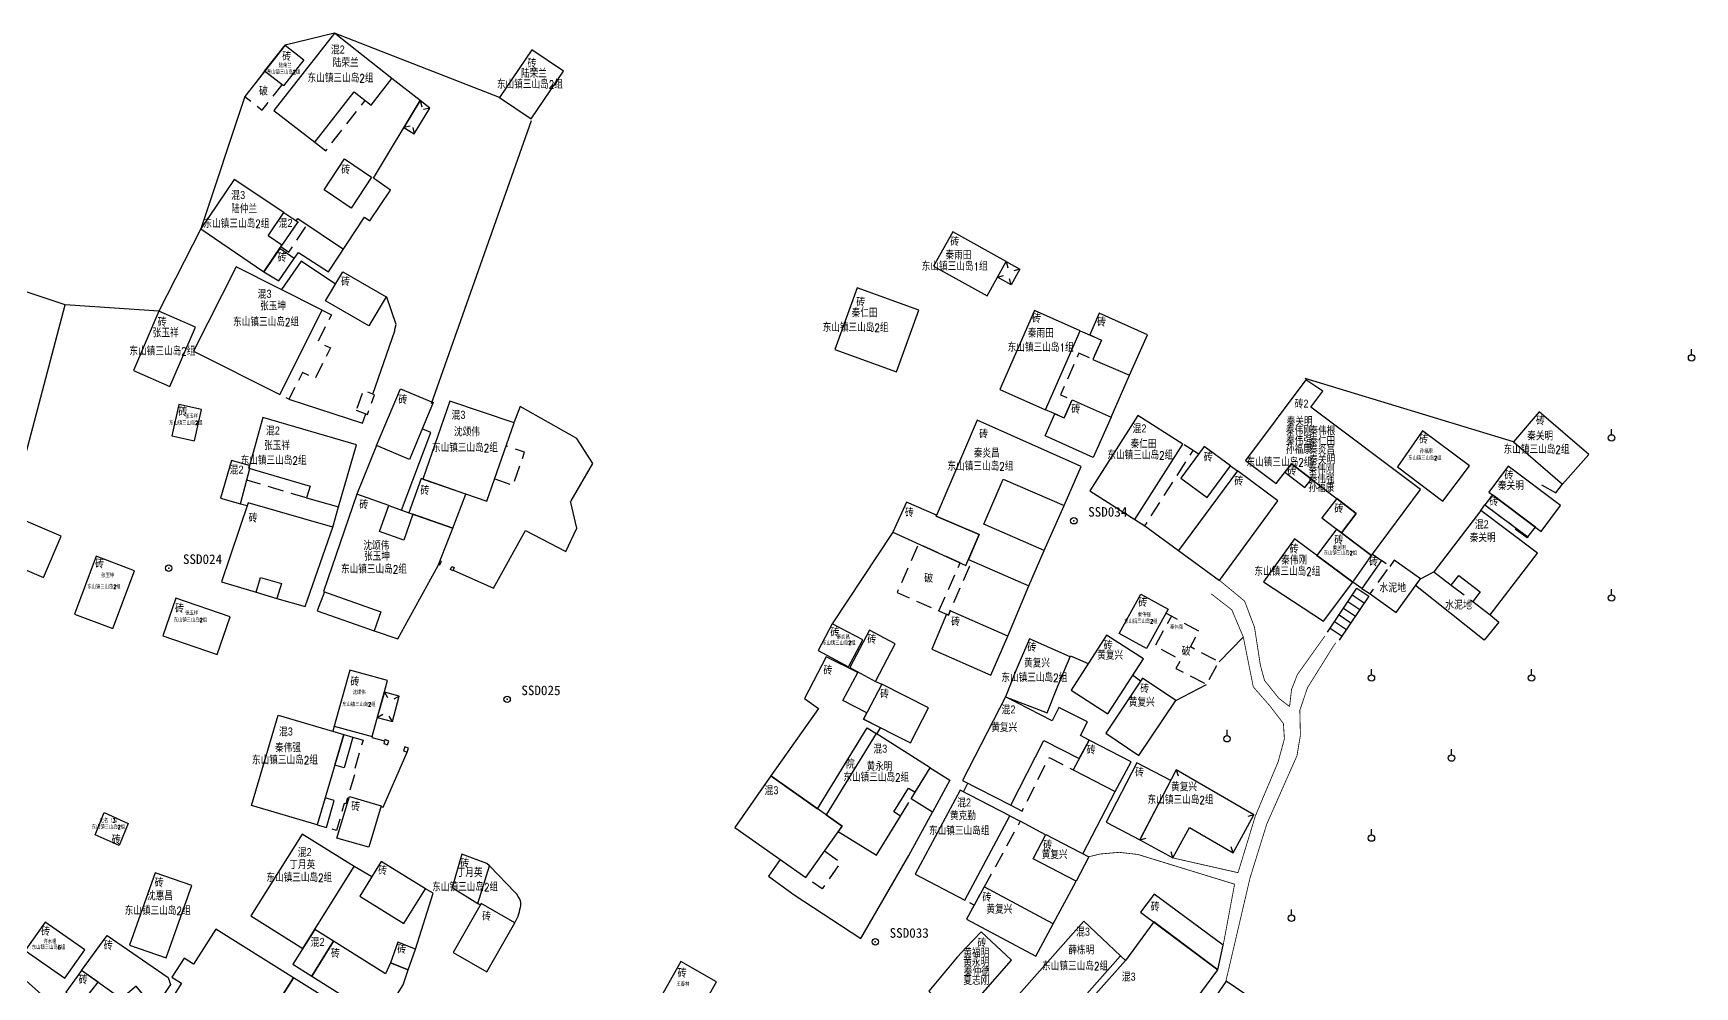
# Model space of a CAD drawing. Header units: millimetres. Extents: x 21943 to 23516, y 12107 to 14027.
# Drawn here: x 22723.1 to 22930.7, y 13219.9 to 13339 of the extents above; entities that cross this region are included whole.
import ezdxf
from ezdxf.enums import TextEntityAlignment as Align

# ---------------------------------------------------------------- set-up
doc = ezdxf.new("R2010")
doc.units = ezdxf.units.MM
for name, pattern in [('B10012', [0]), ('X2', [10, 8, -2]), ('X5', [3, 2, -1]), ('X6', [4, 2, -2])]:
    doc.linetypes.add(name, pattern=pattern)
for name, color, linetype in [('$TD_AUDIT_GENERATED_(2B2)', 221, 'Continuous'), ('$TD_AUDIT_GENERATED_(2B3)', 4, 'X6'), ('$TD_AUDIT_GENERATED_(2B4)', 7, 'wq'), ('$TD_AUDIT_GENERATED_(2B5)', 2, 'Continuous'), ('$TD_AUDIT_GENERATED_(2B7)', 7, 'Continuous'), ('$TD_AUDIT_GENERATED_(2BA)', 7, 'Continuous'), ('$TD_AUDIT_GENERATED_(2BB)', 4, 'Continuous'), ('$TD_AUDIT_GENERATED_(2BD)', 6, 'Continuous'), ('$TD_AUDIT_GENERATED_(2C0)', 7, 'Continuous'), ('$TD_AUDIT_GENERATED_(2C1)', 7, 'Continuous'), ('$TD_AUDIT_GENERATED_(2C2)', 7, 'Continuous'), ('KZD', 1, 'Continuous'), ('ZBTZ', 3, 'Continuous')]:
    doc.layers.add(name, color=color, linetype=linetype)
doc.styles.add('$TD_AUDIT_GENERATED_(2CC)', font='simhei.ttf')
doc.styles.add('HZ', font='rs.shx', dxfattribs={"width": 0.8, "bigfont": 'hztxt.shx'})
doc.styles.get("Standard").update_dxf_attribs({"font": 'arial.ttf'})
doc.linetypes.add('1161', pattern='A,0,[149,AAA.SHX,S=0.15,R=0,X=0,Y=0],-1.6', length=1.6)
doc.linetypes.add('443', pattern='A,9.4,[169,AAA.SHX,S=1,R=0,X=0,Y=0.15],0.6', length=10)
doc.linetypes.add('961002', pattern='A,0,[149,AAA.SHX,S=0.15,R=0,X=0,Y=0],-1.6', length=1.6)
doc.linetypes.add('wq', pattern='A,5.4,[169,AAA.SHX,S=1,R=0,X=0,Y=-1.15],0.6', length=6)

# ---------------------------------------------------------------- blocks, each defined once
blk = doc.blocks.new('gc117')
blk.add_circle((0, 0), 0.8)
blk.add_point((0, 0))
blk = doc.blocks.new('921001')
blk.add_line((0, 0.8), (0, 2.2))
blk.add_circle((0, 0), 0.8)

msp = doc.modelspace()

# ---------------------------------------------------------------- linework, layer by layer
at = {"layer": '$TD_AUDIT_GENERATED_(2B2)', "linetype": 'Continuous', "flags": 128}
for points in [[(22767.93, 13333.37), (22760.74, 13339.01), (22753.17, 13329.38), (22758.28, 13325.42), (22763.2, 13331.69), (22765.35, 13330.02)], [(22754.41, 13316.61), (22748.23, 13320.73), (22744.04, 13314.56), (22751.92, 13309.21), (22754.18, 13312.55), (22752.46, 13313.7)], [(22862.33, 13301.35), (22856.31, 13304.05), (22855.12, 13301.32), (22856.58, 13300.67), (22855.53, 13298.26), (22860.1, 13296.28)], [(22896.44, 13282.01), (22882.76, 13292.28), (22884.27, 13294.29), (22882.14, 13295.72), (22874.6, 13285.62), (22878.44, 13282.76), (22880.33, 13285.22), (22888.44, 13279.01), (22886.59, 13276.6), (22890.33, 13273.76)], [(22852.93, 13293.19), (22857.79, 13291.06), (22855.57, 13286.02), (22849.54, 13288.71), (22850.75, 13291.48), (22851.95, 13290.95)], [(22761.26, 13279.82), (22763.5, 13287.58), (22751.8, 13291.01), (22750.04, 13284.67), (22757.69, 13282.43), (22757.25, 13280.95)], [(22854.06, 13284.89), (22841.07, 13290.69), (22835.93, 13278.68), (22841.32, 13276.38), (22839.97, 13273.26), (22847.53, 13269.97), (22849.45, 13274.37), (22841.88, 13277.67), (22844.33, 13283.3), (22851.93, 13279.99)], [(22747.87, 13285.65), (22746.5, 13280.92), (22749.01, 13280.22), (22750.16, 13284.64), (22750.04, 13284.67), (22750.12, 13284.99)], [(22746.63, 13270.47), (22750.97, 13269.16), (22751.52, 13271.01), (22754.11, 13270.25), (22753.56, 13268.39), (22757.07, 13267.38), (22760.55, 13277.31), (22749.95, 13280.36)], [(22767.55, 13279.99), (22763.53, 13281.42), (22759.36, 13269.25), (22766.55, 13266.72), (22765.72, 13264.36), (22768.67, 13263.36), (22773.7, 13272.5), (22775.52, 13277.19), (22770.56, 13278.91), (22769.4, 13275.66), (22766.39, 13276.74)], [(22835.99, 13278.82), (22832.24, 13280.42), (22830.52, 13276.68), (22839.64, 13272.51), (22841.32, 13276.38), (22835.93, 13278.68)], [(22903.98, 13279.4), (22898.12, 13271.72), (22900.31, 13270.05), (22901.24, 13271.25), (22903.91, 13269.22), (22902.99, 13268.01), (22905.17, 13266.34), (22911.08, 13274.04)], [(22888, 13270.44), (22888, 13270.44), (22880.72, 13275.84), (22876.83, 13270.48), (22884.33, 13265.56)], [(22837.46, 13266.32), (22837.24, 13266.42), (22835.4, 13262.07), (22842.76, 13258.82), (22844.9, 13263.67), (22837.69, 13266.86)], [(22844.62, 13256.12), (22849.8, 13254.1), (22851.08, 13257.37), (22852.69, 13261.09), (22847.59, 13263.33), (22845.93, 13259.49)], [(22828.54, 13251.45), (22829, 13252.23), (22826.87, 13253.31), (22827.28, 13254.1), (22824.27, 13255.65), (22826.13, 13259.16), (22822.21, 13261.08), (22819.5, 13255.91), (22821.23, 13254.64), (22815.26, 13246.22), (22821.1, 13242.12), (22827.31, 13252.21), (22828.44, 13251.51)], [(22855.05, 13250.7), (22853.98, 13251.25), (22854.83, 13252.97), (22851.25, 13254.76), (22850.42, 13253.1), (22844.62, 13256.12), (22839.22, 13245.66), (22845.25, 13242.56), (22849.41, 13250.65), (22853.82, 13248.38)], [(22835.19, 13247.25), (22828.44, 13251.51), (22822.19, 13241.35), (22824.17, 13239.96), (22823.69, 13239.26), (22828.48, 13236.31), (22831.49, 13241.2), (22830.64, 13241.72), (22832.47, 13244.7), (22833.32, 13244.18)], [(22861.4, 13238.23), (22865.53, 13235.97), (22867.59, 13239.79), (22873.03, 13236.61), (22875.65, 13241.36), (22865.94, 13246.99)], [(22780.11, 13234.98), (22779.78, 13235.26), (22776.65, 13236.44), (22775.46, 13232.29), (22778.68, 13230.3)], [(22858.97, 13223.72), (22854.37, 13228.07), (22842.06, 13214.18), (22847.76, 13208.8), (22849.75, 13211.05), (22848.66, 13212.08)], [(22732.35, 13226.29), (22739.98, 13221.02), (22740.26, 13220.14), (22738.27, 13217.15), (22738.27, 13217.15), (22735.96, 13219.94), (22734.1, 13218.38), (22729.15, 13221.9)], [(22755.64, 13220.99), (22745.93, 13227.09), (22743.14, 13222.7), (22741.95, 13223.44), (22740.41, 13221.09), (22741.63, 13220.31), (22739.37, 13216.76), (22749.09, 13210.65)], [(22835, 13219.34), (22838.84, 13215.77), (22845.37, 13223.19), (22841.56, 13226.74), (22839.66, 13224.73), (22838.57, 13223.59)], [(22871.12, 13222.01), (22863.12, 13227.98), (22859.58, 13223.15), (22855.89, 13218.99), (22864.32, 13212.74)], [(22757.9, 13221.21), (22766.59, 13215.76), (22769.33, 13220.13), (22769.96, 13222.01), (22767.73, 13222.86), (22767.12, 13221.51), (22760.64, 13225.58)], [(22735.96, 13219.94), (22727.34, 13212.68), (22741.27, 13195.91), (22744.5, 13198.61), (22743.85, 13199.4), (22749.25, 13203.91)], [(22766.48, 13214.19), (22755.64, 13220.99), (22749.09, 13210.65), (22755.88, 13206.39), (22758.13, 13209.96), (22757.3, 13210.48), (22759.28, 13213.62), (22764.19, 13210.54)], [(22878.92, 13216.01), (22872.19, 13220.58), (22866.18, 13211.87), (22871.51, 13208.24), (22875.06, 13213.48), (22876.46, 13212.54)]]:
    msp.add_lwpolyline(points, close=True, dxfattribs=at)
for points, elevation in [([(22709.67, 13287.65), (22721.42, 13283.57), (22727.09, 13305.07), (22715.26, 13308.99), (22713.33, 13301.63), (22717.59, 13300.52), (22717.17, 13298.92), (22720.56, 13298.03), (22719.67, 13294.65), (22716.29, 13295.54), (22716.07, 13294.7), (22711.81, 13295.81)], 6.42), ([(22890.46, 13273.93), (22891.6, 13273.12), (22889.14, 13269.65), (22888, 13270.44), (22890.33, 13273.76)], 8.04)]:
    msp.add_lwpolyline(points, close=True, dxfattribs=dict(at, elevation=elevation))
at = {"layer": '$TD_AUDIT_GENERATED_(2B2)', "linetype": 'X5', "elevation": 5.77, "flags": 128}
msp.add_lwpolyline([(22868.74, 13264.31), (22865.33, 13266.18), (22863.29, 13262.46), (22866.49, 13260.71), (22865.9, 13259.65), (22869.72, 13257.66), (22871.29, 13260.49), (22867.72, 13262.33)], close=True, dxfattribs=at)
at = {"layer": '$TD_AUDIT_GENERATED_(2B2)', "linetype": 'Continuous'}
for points in [[(22754.57, 13337.53), (22756.93, 13335.68), (22754.38, 13332.43), (22752.02, 13334.28)], [(22781.39, 13330.97), (22785.34, 13328.3), (22789.38, 13334.28), (22785.43, 13336.94)], [(22769.42, 13327.22), (22770.71, 13326.44), (22772.65, 13329.66), (22771.46, 13330.6)], [(22762.82, 13317.17), (22759.44, 13319.46), (22762, 13323.33), (22765.38, 13321.04)], [(22754.18, 13312.55), (22752.46, 13313.7), (22754.41, 13316.61), (22756.15, 13315.45)], [(22835.62, 13309.9), (22842.3, 13306.2), (22844.69, 13310.48), (22838.01, 13314.18)], [(22751.92, 13309.21), (22753.78, 13308.08), (22755.71, 13310.86), (22753.9, 13312.13)], [(22753.9, 13293.87), (22759.22, 13304.43), (22748.47, 13309.84), (22743.15, 13299.28)], [(22761.79, 13309.2), (22767.21, 13306.07), (22765.03, 13302.44), (22759.61, 13305.57)], [(22844.69, 13310.48), (22846.4, 13309.53), (22845.31, 13307.57), (22843.6, 13308.53)], [(22823.27, 13299.49), (22830.99, 13296.69), (22833.78, 13304.4), (22826.06, 13307.2)], [(22738.81, 13304.29), (22735.62, 13296.89), (22740.19, 13294.89), (22743.38, 13302.29)], [(22853.94, 13301.84), (22848.24, 13304.36), (22843.9, 13294.5), (22849.6, 13291.98)], [(22766.01, 13287.49), (22768.99, 13294.59), (22773.09, 13292.87), (22770.11, 13285.77)], [(22743.24, 13288.07), (22744.12, 13292), (22741.3, 13292.64), (22740.42, 13288.72)], [(22771.81, 13283.29), (22779.8, 13280.53), (22783.2, 13290.32), (22775.17, 13293.06)], [(22861.13, 13291.25), (22855.14, 13281.82), (22860.75, 13278.26), (22866.77, 13287.68)], [(22911.3, 13291.72), (22908.07, 13287.96), (22914.2, 13282.66), (22917.49, 13286.38)], [(22899.27, 13280.56), (22902.57, 13284.98), (22896.72, 13289.33), (22893.57, 13284.82)], [(22869.42, 13287.39), (22866.51, 13283.43), (22869.82, 13281), (22872.73, 13284.96)], [(22873.61, 13284.32), (22866.22, 13274.38), (22871.36, 13270.64), (22878.63, 13280.59)], [(22879.51, 13284.16), (22882, 13282.24), (22882.82, 13283.31), (22880.33, 13285.22)], [(22913.96, 13280.02), (22907.42, 13284.91), (22904.99, 13281.66), (22911.55, 13276.76)], [(22777.17, 13281.44), (22771.58, 13283.37), (22770.06, 13279.09), (22775.52, 13277.19)], [(22726.58, 13276.19), (22714.96, 13281.15), (22712.75, 13275.97), (22724.37, 13271.02)], [(22886, 13280.87), (22884.14, 13278.45), (22886.59, 13276.6), (22888.44, 13279.01)], [(22905.45, 13281.32), (22904.51, 13280.09), (22909.88, 13276.08), (22910.81, 13277.32)], [(22885.97, 13277.06), (22883.52, 13273.76), (22888, 13270.44), (22890.33, 13273.76)], [(22733.05, 13264.63), (22735.74, 13271.85), (22730.95, 13273.66), (22728.26, 13266.44)], [(22773.93, 13272.61), (22774.12, 13273.01), (22773.93, 13273.08), (22773.77, 13272.67)], [(22775.53, 13271.86), (22775.25, 13272), (22775.43, 13272.38), (22775.71, 13272.25)], [(22739.32, 13263.74), (22746.1, 13261.41), (22747.7, 13266.11), (22740.92, 13268.43)], [(22861.5, 13268.92), (22864.92, 13267.05), (22862.23, 13262.14), (22858.81, 13264.01)], [(22826.78, 13263.22), (22822.94, 13265.24), (22821.18, 13261.9), (22825, 13259.84)], [(22828.36, 13258.02), (22830.83, 13262.73), (22827.61, 13264.42), (22825.16, 13259.75)], [(22857.24, 13263.82, 5.21), (22852.79, 13256.95, 5.21), (22857.38, 13253.98, 5.21), (22861.83, 13260.85, 5.21)], [(22765.44, 13251.15), (22767.37, 13258.13), (22762.66, 13259.43), (22760.72, 13252.45)], [(22832.73, 13250.34), (22834.99, 13254.73), (22829.13, 13257.69), (22826.87, 13253.31)], [(22865.87, 13255.64), (22861.72, 13258.42), (22857.12, 13251.57), (22861.27, 13248.79)], [(22766.1, 13253.52), (22768, 13253), (22768.85, 13256.18), (22766.98, 13256.7)], [(22753.71, 13253.82), (22761.93, 13251.39), (22758.6, 13240.12), (22750.37, 13242.54)], [(22761.93, 13251.39, 9.06), (22763.04, 13251.06, 9.06), (22761.94, 13247.22, 9.06), (22760.8, 13247.55, 9.06)], [(22767.39, 13250.11), (22767.54, 13250.58), (22767.05, 13250.75), (22766.91, 13250.28)], [(22770.01, 13249.7), (22769.54, 13249.86), (22769.36, 13249.37), (22769.83, 13249.2)], [(22853.07, 13246.97), (22858.31, 13244.27), (22860.29, 13248), (22855.05, 13250.7)], [(22835.19, 13247.25), (22837.65, 13245.68), (22835.47, 13241.71), (22832.81, 13243.34)], [(22857.16, 13240.43), (22861.4, 13238.23), (22865.25, 13245.66), (22861.02, 13247.86)], [(22815.26, 13246.22), (22810.76, 13239.78), (22819.67, 13233.51), (22824.17, 13239.96)], [(22760.73, 13243.16, 4.82), (22759.6, 13243.49, 4.82), (22758.6, 13240.12, 4.82), (22759.74, 13239.79, 4.82)], [(22766.59, 13242.5), (22765.04, 13237.31), (22761.06, 13238.46), (22762.61, 13243.65)], [(22845.13, 13241.23), (22838.93, 13244.46), (22833.33, 13233.95), (22839.52, 13230.69)], [(22731.98, 13241.63), (22734.97, 13240.27), (22733.83, 13237.51), (22730.84, 13238.86)], [(22756.72, 13238.96), (22750.3, 13228.73), (22756.79, 13224.66), (22763.2, 13234.9)], [(22853.43, 13233.07), (22848.07, 13235.86), (22849.64, 13238.88), (22855, 13236.1)], [(22763.91, 13231.19), (22769.43, 13227.78), (22772.12, 13232.13), (22766.6, 13235.53)], [(22739.73, 13223.5), (22742.94, 13232.52), (22738.33, 13234.12), (22735.12, 13225.09)], [(22839.74, 13228.34), (22848.38, 13223.7), (22850.54, 13227.72), (22841.93, 13232.35)], [(22783.29, 13227.88), (22779.09, 13230.28), (22775.58, 13224.14), (22779.78, 13221.74)], [(22863.17, 13231.45), (22861.49, 13229.19), (22871.12, 13222.01), (22871.8, 13225.06)], [(22722.1, 13224.41), (22727.05, 13220.95), (22729.55, 13224.48), (22724.59, 13227.94)], [(22755.54, 13222.68), (22757.9, 13221.21), (22760.64, 13225.58), (22758.28, 13227.05)], [(22769.96, 13222.01), (22770.89, 13224.58), (22768.66, 13225.43), (22767.73, 13222.86)], [(22715.62, 13218.66), (22720.68, 13214.2), (22724.53, 13218.59), (22719.47, 13223.06)], [(22727.17, 13219.19), (22729.1, 13217.76), (22731.2, 13220.44), (22729.15, 13221.9)], [(22804.88, 13214.12), (22808.47, 13220.5), (22804.02, 13223.05), (22800.43, 13216.66)]]:
    msp.add_3dface(points, dxfattribs=at)
at = {"layer": '$TD_AUDIT_GENERATED_(2B2)', "linetype": 'X5'}
for points in [[(22752.02, 13334.28), (22749.54, 13331.11), (22751.71, 13329.4), (22754.2, 13332.57)], [(22763.46, 13291.91, 4.27), (22764.86, 13291.39, 4.27), (22765.77, 13293.84, 4.27), (22764.36, 13294.36, 4.27)], [(22838.92, 13272.84), (22833.73, 13275.21), (22831.05, 13269.13), (22836.28, 13266.84)]]:
    msp.add_3dface(points, dxfattribs=at)
at = {"layer": '$TD_AUDIT_GENERATED_(2B3)', "color": 4, "linetype": 'X5', "flags": 128}
for points, elevation in [([(22758.28, 13325.42), (22759.67, 13324.34), (22764.58, 13330.6)], 15.96), ([(22754.05, 13312.35), (22755.04, 13311.68), (22757.14, 13314.78), (22756.15, 13315.45)], 7.5), ([(22853.94, 13301.84), (22856.58, 13300.67), (22855.53, 13298.26), (22853.76, 13299.04), (22851.47, 13293.83), (22852.93, 13293.19), (22851.95, 13290.95), (22849.6, 13291.98)], 14.98), ([(22780.77, 13283.32), (22783.07, 13282.52), (22784.49, 13286.66), (22782.2, 13287.46)], 4.8), ([(22860.75, 13278.26), (22862.02, 13277.45), (22868.04, 13286.88), (22866.77, 13287.68)], 18.41), ([(22836.28, 13266.84), (22837.46, 13266.32), (22840.41, 13273.07)], 12.22), ([(22889.14, 13269.65), (22890.17, 13268.95), (22892.61, 13272.4), (22891.6, 13273.12)], 7.67), ([(22900.31, 13270.05), (22902.99, 13268.01)], 20.81), ([(22763.04, 13251.06), (22764.32, 13250.68), (22763.19, 13246.85), (22763.37, 13246.8), (22762.15, 13242.74), (22761.98, 13242.79), (22760.99, 13239.42), (22759.74, 13239.79)], 7.73), ([(22845.25, 13242.56), (22846.67, 13241.83), (22850.05, 13248.52), (22853.07, 13246.97)], 15.06), ([(22845.13, 13241.23), (22846.43, 13240.55), (22840.69, 13230.08), (22839.52, 13230.69)], 11.42), ([(22821.99, 13236.84), (22824.01, 13235.42), (22821.69, 13232.11), (22819.67, 13233.51)], 14.98)]:
    msp.add_lwpolyline(points, dxfattribs=dict(at, elevation=elevation))
for points in [[(22759.22, 13304.43), (22760.37, 13303.84), (22758.67, 13300.48), (22760.24, 13299.69), (22758.31, 13295.84), (22756.74, 13296.64), (22755.05, 13293.29), (22753.9, 13293.87)], [(22757.25, 13280.95), (22749.78, 13283.19)], [(22903.98, 13279.4), (22904.51, 13280.09), (22907.91, 13277.55), (22907.37, 13276.84)], [(22909.88, 13276.08), (22909.78, 13275.95), (22907.79, 13277.4)], [(22831.49, 13241.2), (22833.32, 13244.18)]]:
    msp.add_lwpolyline(points, dxfattribs=at)
at = {"layer": '$TD_AUDIT_GENERATED_(2B4)', "linetype": 'wq', "flags": 128}
for points, elevation in [([(22755.71, 13310.86), (22756.25, 13311.63), (22760.01, 13309.2), (22764.49, 13316.02), (22765.16, 13315.56), (22767.77, 13319.42), (22765.62, 13320.9), (22771.46, 13330.6), (22767.93, 13333.37), (22767.93, 13333.37)], 5.33), ([(22755.96, 13315.58), (22756.18, 13315.88), (22761.87, 13312.04)], 5.3), ([(22760.86, 13307.65), (22756.58, 13310.53), (22754.12, 13306.99)], 5.27), ([(22765.56, 13293.92), (22768.28, 13301.84), (22768.31, 13302.01), (22768.47, 13302.64), (22767.29, 13306.02), (22767.21, 13306.07)], 4.34), ([(22857.79, 13291.06), (22857.79, 13291.06), (22860.1, 13296.28)], 5.49), ([(22755.05, 13293.29), (22764.25, 13290.31), (22764.65, 13291.46), (22764.66, 13291.47)], 12.32), ([(22769.11, 13279.43), (22772.81, 13289.12), (22771.71, 13289.59)], 4.13), ([(22868.71, 13286.43), (22868.04, 13286.88)], 6.4), ([(22911.57, 13282.6), (22913.38, 13281.58), (22914.2, 13282.66)], 10.36), ([(22767.55, 13279.99), (22770.06, 13279.09)], 3.12), ([(22862.02, 13277.45), (22866.22, 13274.38)], 8.03), ([(22759.52, 13269.2), (22758.6, 13266.84), (22765.72, 13264.36)], 2.84), ([(22865.33, 13266.18), (22864.65, 13266.55)], 5.77), ([(22861.48, 13258.06), (22860.49, 13258.79)], 5.01), ([(22765.44, 13251.15), (22765.41, 13251), (22767, 13250.6)], 2.89), ([(22839.36, 13244.23), (22839.91, 13245.3)], 4.84), ([(22854.26, 13236.48), (22858.31, 13244.27)], 20.03), ([(22816.45, 13235.78), (22814.99, 13233.7), (22818.19, 13231.37), (22826.54, 13225.92), (22832.54, 13236.29), (22835.47, 13241.71)], 1.69), ([(22765.4, 13233.6), (22763.2, 13234.9)], 2.38)]:
    msp.add_lwpolyline(points, dxfattribs=dict(at, elevation=elevation))
at = {"layer": '$TD_AUDIT_GENERATED_(2B4)', "linetype": 'wq', "elevation": 5.11, "flags": 128}
msp.add_lwpolyline([(22775.56, 13271.92), (22780.61, 13269.67), (22784.63, 13276.88), (22789.65, 13274.25), (22791.04, 13277.16), (22790.27, 13280.38, -0.227531), (22790.34, 13280.59), (22793.02, 13285.24), (22791.03, 13288.37), (22783.95, 13292.39), (22783.18, 13290.33)], format="xyb", dxfattribs=at)
at = {"layer": '$TD_AUDIT_GENERATED_(2B4)', "linetype": 'wq', "flags": 128}
for points in [[(22766.01, 13287.49), (22763.53, 13281.42)], [(22872.73, 13284.96), (22873.61, 13284.32)], [(22749.01, 13280.22), (22749.82, 13279.99)], [(22849.45, 13274.37), (22851.93, 13279.99)], [(22760.55, 13277.31), (22761.26, 13279.82)], [(22844.9, 13263.67), (22847.53, 13269.97)], [(22750.98, 13269.18), (22753.56, 13268.39), (22753.56, 13268.39)], [(22852.69, 13261.09), (22852.74, 13261.21), (22854.93, 13260.25)], [(22828.36, 13258.02), (22829.13, 13257.69)], [(22760.72, 13252.45), (22760.53, 13251.8)], [(22766.59, 13242.4), (22766.84, 13242.3), (22769.83, 13249.2)], [(22849.6, 13238.84), (22846.43, 13240.55)], [(22850.54, 13227.72), (22853.43, 13233.07)], [(22770.89, 13224.58), (22773.1, 13231.56), (22772.12, 13232.13)], [(22778.68, 13230.3), (22778.99, 13230.11)], [(22859.58, 13223.15), (22858.97, 13223.72)]]:
    msp.add_lwpolyline(points, dxfattribs=at)
msp.add_lwpolyline([(22783.29, 13227.88), (22783.69, 13228.69, 0.002914), (22784.01, 13229.81, 0.151387), (22783.98, 13230.6, 0.108601), (22783.33, 13231.67), (22780.11, 13234.98)], format="xyb", dxfattribs=at)
at = {"layer": '$TD_AUDIT_GENERATED_(2BA)', "linetype": 'B10012'}
for p, q in [((22771.46, 13330.6), (22771.65, 13329.82)), ((22772.65, 13329.66), (22771.87, 13329.47)), ((22770.2, 13327.41), (22769.42, 13327.22)), ((22770.52, 13327.22), (22770.71, 13326.44)), ((22844.69, 13310.48), (22844.9, 13309.71)), ((22846.4, 13309.53), (22845.63, 13309.31)), ((22843.6, 13308.53), (22844.37, 13308.75)), ((22845.31, 13307.57), (22845.09, 13308.34)), ((22766.98, 13256.7), (22767.37, 13256.01)), ((22768.85, 13256.18), (22768.15, 13255.79)), ((22766.1, 13253.52), (22766.79, 13253.92)), ((22768, 13253), (22767.6, 13253.69)), ((22865.94, 13246.99), (22866.16, 13246.22)), ((22875.65, 13241.36), (22874.88, 13241.14)), ((22861.4, 13238.23), (22862.16, 13238.46)), ((22865.53, 13235.97), (22865.3, 13236.74)), ((22873.03, 13236.61), (22872.82, 13237.38))]:
    msp.add_line(p, q, dxfattribs=at)
at = {"layer": '$TD_AUDIT_GENERATED_(2BB)', "linetype": 'Continuous', "const_width": 0.1, "flags": 128}
for points, elevation in [([(22880.1, 13254.89), (22878.78, 13255.89), (22876.97, 13258.15), (22876.45, 13260.05), (22875.72, 13264.78), (22874.48, 13268.06), (22871.36, 13270.64)], 10.28), ([(22872.15, 13220.61), (22875.16, 13233.48), (22877.25, 13240.21), (22881.02, 13248.73), (22881.45, 13251.29), (22881.38, 13254.43), (22882.33, 13257.22), (22885.51, 13262.33), (22885.87, 13262.86)], 9.48), ([(22873.23, 13232.69), (22861.13, 13236.41), (22858.82, 13236.67), (22856.46, 13236.47), (22855, 13236.12)], 3.67)]:
    msp.add_lwpolyline(points, dxfattribs=dict(at, elevation=elevation))
at = {"layer": '$TD_AUDIT_GENERATED_(2BB)', "linetype": 'X2', "const_width": 0.1, "flags": 128}
for points, elevation in [([(22870.29, 13268.98), (22872.88, 13266.97), (22874.32, 13263.57), (22875.56, 13257.35), (22877.68, 13254.92), (22879.33, 13252.76), (22879.45, 13250.85), (22878.66, 13247.95), (22875.81, 13241.18), (22873.66, 13234.13)], 9.5), ([(22884.53, 13263.72), (22881.09, 13258.91), (22880.35, 13257.04), (22880.1, 13254.89)], 10.28), ([(22865.52, 13235.97), (22873.66, 13234.13)], 3.67), ([(22873.23, 13232.69), (22871.8, 13225.06), (22871.8, 13225.06)], 9.5)]:
    msp.add_lwpolyline(points, dxfattribs=dict(at, elevation=elevation))
at = {"layer": '$TD_AUDIT_GENERATED_(2BD)', "color": 6, "linetype": 'Continuous'}
for p, q in [((22884.82, 13264.17), (22888.5, 13269.68)), ((22888.5, 13269.68), (22889.99, 13268.68)), ((22889.99, 13268.68), (22886.31, 13263.18)), ((22887.39, 13268.02), (22888.88, 13267.02)), ((22887.94, 13268.85), (22889.43, 13267.85)), ((22885.72, 13265.52), (22887.21, 13264.52)), ((22886.28, 13266.35), (22887.77, 13265.35)), ((22886.83, 13267.18), (22888.32, 13266.18)), ((22885.17, 13264.69), (22886.66, 13263.69))]:
    msp.add_line(p, q, dxfattribs=at)
at = {"layer": '测试_(2B1)', "color": 2, "linetype": '1161', "flags": 128}
for points, elevation in [([(22781.39, 13330.97), (22760.74, 13339.01), (22754.57, 13337.53), (22749.54, 13331.11), (22744.04, 13314.56), (22738.81, 13304.29), (22727.09, 13305.07)], 10.49), ([(22772.86, 13292.74), (22785.35, 13328.13)], 10.49), ([(22830.52, 13276.68), (22822.94, 13265.24)], 13), ([(22871.29, 13260.49), (22874.32, 13263.57)], 11.73), ([(22865.87, 13255.64), (22869.72, 13257.66)], 11.88)]:
    msp.add_lwpolyline(points, dxfattribs=dict(at, elevation=elevation))
at = {"layer": '测试_(2B1)', "color": 2, "linetype": '961002', "flags": 128}
for points, elevation in [([(22908.07, 13287.96), (22882.06, 13295.89)], 18.41), ([(22890.17, 13268.95), (22893.41, 13266.65), (22896.46, 13270.85), (22893.16, 13273.18), (22892.61, 13272.4)], 7.67), ([(22905.17, 13266.34), (22906.25, 13265.44), (22904.43, 13263.17), (22895.85, 13270.01), (22896.46, 13270.85), (22898.12, 13271.72)], 8.64)]:
    msp.add_lwpolyline(points, dxfattribs=dict(at, elevation=elevation))

# ---------------------------------------------------------------- block references
at = {"layer": 'KZD', "linetype": 'Continuous', "xscale": 0.5, "yscale": 0.5}
for p in [(22853.14, 13278.1), (22740.03, 13272.18), (22782.32, 13255.79), (22828.33, 13225.49)]:
    msp.add_blockref('gc117', p, dxfattribs=at)
at = {"layer": 'ZBTZ', "linetype": 'Continuous', "xscale": 0.5, "yscale": 0.5, "zscale": 0.5}
for p in [(22930.33, 13298.45), (22920.33, 13288.45), (22920.33, 13268.45), (22890.33, 13258.45), (22910.33, 13258.45), (22872.28, 13250.86), (22900.33, 13248.45), (22890.33, 13238.45), (22880.33, 13228.45)]:
    msp.add_blockref('921001', p, dxfattribs=at)

# ---------------------------------------------------------------- texts
at = {"layer": '$TD_AUDIT_GENERATED_(2B5)', "linetype": '443', "width": 0.8}
for s, p in [('\\M+5D7A9', (22754.78, 13336.15)), ('\\M+5BBEC2', (22761.16, 13336.98)), ('\\M+5D7A9', (22785.43, 13335.27)), ('\\M+5C6C6', (22751.87, 13331.84)), ('\\M+5D7A9', (22762.16, 13322.01)), ('\\M+5BBEC3', (22748.71, 13318.8)), ('\\M+5BBEC2', (22754.64, 13315.31)), ('\\M+5D7A9', (22838.27, 13313.02)), ('\\M+5D7A9', (22754.2, 13311.03)), ('\\M+5BBEC3', (22752.01, 13306.46)), ('\\M+5D7A9', (22762.13, 13308.02)), ('\\M+5D7A9', (22826.51, 13305.45)), ('\\M+5D7A9', (22739.22, 13302.95)), ('\\M+5D7A9', (22848.47, 13303.42)), ('\\M+5D7A9', (22856.59, 13302.97)), ('\\M+5D7A9', (22769.29, 13293.27)), ('\\M+5D7A9', (22853.38, 13292.1)), ('\\M+5D7A92', (22881.59, 13292.73)), ('\\M+5D7A9', (22741.8, 13291.74)), ('\\M+5BBEC3', (22776.24, 13291.34)), ('\\M+5D7A9', (22911.44, 13290.63)), ('\\M+5BBEC2', (22753.05, 13289.37)), ('\\M+5D7A9', (22841.86, 13288.98)), ('\\M+5BBEC2', (22861.34, 13289.64)), ('\\M+5D7A9', (22896.86, 13288.3)), ('\\M+5D7A9', (22869.93, 13286.09)), ('\\M+5BBEC2', (22748.51, 13284.49)), ('\\M+5D7A9', (22880.39, 13284.35)), ('\\M+5D7A9', (22907.51, 13283.81)), ('\\M+5D7A9', (22772.05, 13281.92)), ('\\M+5D7A9', (22873.76, 13283.09)), ('\\M+5D7A9', (22764.41, 13280.14)), ('\\M+5D7A9', (22886.26, 13279.65)), ('\\M+5D7A9', (22905.64, 13280.53)), ('\\M+5D7A9', (22750.58, 13278.49)), ('\\M+5D7A9', (22832.58, 13279.15)), ('\\M+5BBEC2', (22904.11, 13277.66)), ('\\M+5D7A9', (22886.25, 13275.74)), ('\\M+5D7A9', (22880.66, 13274.59)), ('\\M+5D7A9', (22731.38, 13272.77)), ('\\M+5D7A9', (22890.59, 13273.02)), ('\\M+5C6C6', (22834.99, 13270.98)), ('\\M+5D7A9', (22741.39, 13267.19)), ('\\M+5D7A9', (22861.75, 13267.93)), ('\\M+5D7A9', (22838.36, 13265.53)), ('\\M+5D7A9', (22823.28, 13264.2)), ('\\M+5D7A9', (22827.9, 13263.33)), ('\\M+5D7A9', (22847.9, 13262.32)), ('\\M+5D7A9', (22857.42, 13262.56)), ('\\M+5C6C6', (22867.17, 13261.86)), ('\\M+5D7A9', (22822.41, 13259.44)), ('\\M+5D7A9', (22763.3, 13258.03)), ('\\M+5D7A9', (22829.49, 13256.5)), ('\\M+5D7A9', (22861.99, 13257.15)), ('\\M+5BBEC2', (22844.97, 13254.52)), ('\\M+5BBEC3', (22754.67, 13251.77)), ('\\M+5BBEC3', (22828.95, 13249.62)), ('\\M+5D7A9', (22855.31, 13249.5)), ('\\M+5D7A9', (22861.36, 13246.71)), ('\\M+5BBEC3', (22815.35, 13244.43)), ('\\M+5D7A9', (22763.4, 13242.43)), ('\\M+5BBEC2', (22839.42, 13242.9)), ('\\M+5D7A9', (22733.47, 13238.29)), ('\\M+5BBEC2', (22757.02, 13236.7)), ('\\M+5D7A9', (22849.88, 13237.63)), ('\\M+5D7A9', (22766.77, 13234.43)), ('\\M+5D7A9', (22777.03, 13235.34)), ('\\M+5D7A9', (22738.83, 13232.91)), ('\\M+5D7A9', (22842.28, 13231.09)), ('\\M+5D7A9', (22863.31, 13229.9)), ('\\M+5D7A9', (22779.76, 13228.72)), ('\\M+5D7A9', (22724.65, 13226.83)), ('\\M+5BBEC2', (22758.64, 13225.48)), ('\\M+5D7A9', (22841.65, 13225.39)), ('\\M+5BBEC3', (22854.28, 13226.76)), ('\\M+5D7A9', (22732.48, 13225.08)), ('\\M+5D7A9', (22760.86, 13224.07)), ('\\M+5D7A9', (22769.16, 13224.6)), ('\\M+5D7A9', (22804.19, 13221.61)), ('\\M+5D7A9', (22729.34, 13220.78)), ('\\M+5BBEC3', (22859.99, 13221.14))]:
    msp.add_text(s, height=1, dxfattribs=at).set_placement(p, align=Align.MIDDLE_CENTER)
at = {"layer": '$TD_AUDIT_GENERATED_(2B7)', "linetype": 'Continuous', "style": 'HZ', "width": 0.8}
for s, height, p in [('\\M+5C2BD\\M+5C8D9\\M+5C0BC', 0.5, (22754.59, 13334.98)), ('\\M+5C2BD\\M+5C8D9\\M+5C0BC', 1, (22762.15, 13335.29)), ('\\M+5C2BD\\M+5C8D9\\M+5C0BC', 1, (22785.67, 13333.95)), ('\\M+5C2BD\\M+5D6D9\\M+5C0BC', 1, (22749.46, 13317.03)), ('\\M+5C7D8\\M+5D3EA\\M+5CCEF', 1, (22838.71, 13311.26)), ('\\M+5D5C5\\M+5D3F1\\M+5C0A4', 1, (22753.07, 13304.89)), ('\\M+5C7D8\\M+5C8CA\\M+5CCEF', 1, (22826.99, 13304.04)), ('\\M+5D5C5\\M+5D3F1\\M+5CFE9', 1, (22739.65, 13301.54)), ('\\M+5C7D8\\M+5D3EA\\M+5CCEF', 1, (22849.01, 13301.5)), ('\\M+5D5C5\\M+5D3F1\\M+5CFE9', 0.5, (22742.86, 13291.15)), ('\\M+5C7D8\\M+5B9D8\\M+5C3F7', 1, (22881.36, 13290.47)), ('\\M+5C9F2\\M+5CBCC\\M+5CEB0', 1, (22777.3, 13289.16)), ('\\M+5C7D8\\M+5C8CA\\M+5CCEF', 1, (22861.85, 13287.66)), ('\\M+5C7D8\\M+5CEB0\\M+5B8D5', 1, (22881.26, 13289.32)), ('\\M+5C7D8\\M+5CEB0\\M+5C7BF', 1, (22881.29, 13288.09)), ('\\M+5C7D8\\M+5C8CA\\M+5CCEF', 1, (22884.19, 13288)), ('\\M+5C7D8\\M+5CEB0\\M+5B8F9', 1, (22884.2, 13289.28)), ('\\M+5C7D8\\M+5B9D8\\M+5C3F7', 1, (22911.41, 13288.65)), ('\\M+5D5C5\\M+5D3F1\\M+5CFE9', 1, (22753.57, 13287.46)), ('\\M+5C7D8\\M+5D1D7\\M+5B2FD', 1, (22842.26, 13286.5)), ('\\M+5CBEF\\M+5B8A3\\M+5BFB5', 1, (22881.25, 13286.99)), ('\\M+5C7D8\\M+5D1D7\\M+5B2FD', 1, (22884.17, 13286.92)), ('\\M+5C7D8\\M+5B9D8\\M+5C3F7', 1, (22884.18, 13285.67)), ('\\M+5CBEF\\M+5B8A3\\M+5BFB5', 0.5, (22897.19, 13286.8)), ('\\M+5C7D8\\M+5CEB0\\M+5B8D5', 1, (22884.08, 13284.53)), ('\\M+5CBEF\\M+5B8A3\\M+5BFB5', 1, (22884.07, 13282.19)), ('\\M+5C7D8\\M+5CEB0\\M+5C7BF', 1, (22884.11, 13283.29)), ('\\M+5C7D8\\M+5B9D8\\M+5C3F7', 1, (22907.75, 13282.44)), ('\\M+5C7D8\\M+5B9D8\\M+5C3F7', 1, (22904.23, 13275.94)), ('\\M+5C9F2\\M+5CBCC\\M+5CEB0', 1, (22765.98, 13274.95)), ('\\M+5D5C5\\M+5D3F1\\M+5C0A4', 1, (22766.06, 13273.62)), ('\\M+5C7D8\\M+5CEB0\\M+5B8D5', 1, (22880.67, 13273.15)), ('\\M+5C7D8\\M+5B9D8\\M+5C3F7', 0.5, (22886.31, 13274.73)), ('\\M+5D5C5\\M+5D3F1\\M+5C0A4', 0.5, (22732.42, 13271.26)), ('\\M+5D5C5\\M+5D3F1\\M+5CFE9', 0.5, (22742.9, 13266.57)), ('\\M+5C7D8\\M+5CEB0\\M+5C7BF', 0.5, (22861.94, 13266.36)), ('\\M+5C7D8\\M+5D1D7\\M+5B2FD', 0.5, (22824.32, 13263.56)), ('\\M+5C7D8\\M+5CEB0\\M+5C7BF', 0.5, (22865.97, 13264.8)), ('\\M+5BBC6\\M+5B8B4\\M+5D0CB', 1, (22857.67, 13261.25)), ('\\M+5BBC6\\M+5B8B4\\M+5D0CB', 1, (22848.54, 13260.28)), ('\\M+5C9F2\\M+5CBCC\\M+5CEB0', 0.5, (22763.82, 13256.66)), ('\\M+5BBC6\\M+5B8B4\\M+5D0CB', 1, (22861.62, 13255.38)), ('\\M+5BBC6\\M+5B8B4\\M+5D0CB', 1, (22844.45, 13252.23)), ('\\M+5C7D8\\M+5CEB0\\M+5C7BF', 1, (22754.94, 13249.7)), ('\\M+5BBC6\\M+5D3C0\\M+5C3F7', 1, (22828.85, 13247.34)), ('\\M+5BBC6\\M+5B8B4\\M+5D0CB', 1, (22866.91, 13244.81)), ('\\M+5CEDE\\M+5C3FB\\M+5A3A83\\M+5A3A9', 0.5, (22732.66, 13240.63)), ('\\M+5BBC6\\M+5BFCB\\M+5C7DA', 1, (22839.28, 13241.2)), ('\\M+5BBC6\\M+5B8B4\\M+5D0CB', 1, (22850.74, 13236.34)), ('\\M+5B6A1\\M+5D4C2\\M+5D3A2', 1, (22756.73, 13235.08)), ('\\M+5B6A1\\M+5D4C2\\M+5D3A2', 1, (22777.64, 13234.1)), ('\\M+5C9F2\\M+5BBDD\\M+5B2FD', 1, (22738.95, 13231.19)), ('\\M+5BBC6\\M+5B8B4\\M+5D0CB', 1, (22843.83, 13229.52)), ('\\M+5D0ED\\M+5CBAE\\M+5B8F9', 0.5, (22725.19, 13225.51)), ('\\M+5BBC6\\M+5B8A3\\M+5C3F7', 1, (22840.94, 13224.06)), ('\\M+5D1A6\\M+5B6B0\\M+5C3F7', 1, (22854.06, 13224.42)), ('\\M+5BBC6\\M+5D3C0\\M+5C3F7', 1, (22840.94, 13222.91)), ('\\M+5C7D8\\M+5D6D9\\M+5B5C2', 1, (22841.01, 13221.74)), ('\\M+5CDF5\\M+5B4BA\\M+5C1D6', 0.5, (22804.29, 13220.18)), ('\\M+5CFC4\\M+5D6BE\\M+5B8D5', 1, (22840.95, 13220.62))]:
    msp.add_text(s, height=height, dxfattribs=at).set_placement(p, align=Align.MIDDLE_CENTER)
at = {"layer": '$TD_AUDIT_GENERATED_(2C0)', "linetype": 'Continuous', "style": 'HZ', "width": 0.8}
msp.add_text('\\M+5D4BA ', height=1, dxfattribs=at).set_placement((22825.5, 13247.65), align=Align.MIDDLE_CENTER)
at = {"layer": '$TD_AUDIT_GENERATED_(2C1)', "linetype": '443', "width": 0.8}
for p in [(22892.99, 13269.77), (22901.21, 13267.62)]:
    msp.add_text('\\M+5CBAE\\M+5C4E0\\M+5B5D8', height=1, dxfattribs=at).set_placement(p, align=Align.MIDDLE_CENTER)
at = {"layer": '$TD_AUDIT_GENERATED_(2C2)', "linetype": 'Continuous', "style": 'HZ', "width": 0.8}
for s, height, p in [('\\M+5B6AB\\M+5C9BD\\M+5D5F2\\M+5C8FD\\M+5C9BD\\M+5B5BA2\\M+5D7E9', 0.5, (22754.38, 13334.15)), ('\\M+5B6AB\\M+5C9BD\\M+5D5F2\\M+5C8FD\\M+5C9BD\\M+5B5BA2\\M+5D7E9', 1, (22761.5, 13333.38)), ('\\M+5B6AB\\M+5C9BD\\M+5D5F2\\M+5C8FD\\M+5C9BD\\M+5B5BA2\\M+5D7E9', 1, (22785.17, 13332.6)), ('\\M+5B6AB\\M+5C9BD\\M+5D5F2\\M+5C8FD\\M+5C9BD\\M+5B5BA2\\M+5D7E9', 1, (22748.49, 13315.19)), ('\\M+5B6AB\\M+5C9BD\\M+5D5F2\\M+5C8FD\\M+5C9BD\\M+5B5BA1\\M+5D7E9', 1, (22838.25, 13309.86)), ('\\M+5B6AB\\M+5C9BD\\M+5D5F2\\M+5C8FD\\M+5C9BD\\M+5B5BA2\\M+5D7E9', 1, (22752.2, 13302.91)), ('\\M+5B6AB\\M+5C9BD\\M+5D5F2\\M+5C8FD\\M+5C9BD\\M+5B5BA2\\M+5D7E9', 1, (22825.87, 13302.21)), ('\\M+5B6AB\\M+5C9BD\\M+5D5F2\\M+5C8FD\\M+5C9BD\\M+5B5BA2\\M+5D7E9', 1, (22739.24, 13299.26)), ('\\M+5B6AB\\M+5C9BD\\M+5D5F2\\M+5C8FD\\M+5C9BD\\M+5B5BA1\\M+5D7E9', 1, (22848.99, 13299.73)), ('\\M+5B6AB\\M+5C9BD\\M+5D5F2\\M+5C8FD\\M+5C9BD\\M+5B5BA2\\M+5D7E9', 0.5, (22742.17, 13290.32)), ('\\M+5B6AB\\M+5C9BD\\M+5D5F2\\M+5C8FD\\M+5C9BD\\M+5B5BA2\\M+5D7E9', 1, (22753.14, 13285.61)), ('\\M+5B6AB\\M+5C9BD\\M+5D5F2\\M+5C8FD\\M+5C9BD\\M+5B5BA2\\M+5D7E9', 1, (22777.05, 13287.19)), ('\\M+5B6AB\\M+5C9BD\\M+5D5F2\\M+5C8FD\\M+5C9BD\\M+5B5BA2\\M+5D7E9', 1, (22861.44, 13286.27)), ('\\M+5B6AB\\M+5C9BD\\M+5D5F2\\M+5C8FD\\M+5C9BD\\M+5B5BA2\\M+5D7E9', 0.5, (22897, 13285.93)), ('\\M+5B6AB\\M+5C9BD\\M+5D5F2\\M+5C8FD\\M+5C9BD\\M+5B5BA2\\M+5D7E9', 1, (22910.96, 13286.98)), ('\\M+5B6AB\\M+5C9BD\\M+5D5F2\\M+5C8FD\\M+5C9BD\\M+5B5BA2\\M+5D7E9', 1, (22841.46, 13284.88)), ('\\M+5B6AB\\M+5C9BD\\M+5D5F2\\M+5C8FD\\M+5C9BD\\M+5B5BA2\\M+5D7E9', 1, (22878.83, 13285.39)), ('\\M+5B6AB\\M+5C9BD\\M+5D5F2\\M+5C8FD\\M+5C9BD\\M+5B5BA2\\M+5D7E9', 0.5, (22886.44, 13274.07)), ('\\M+5B6AB\\M+5C9BD\\M+5D5F2\\M+5C8FD\\M+5C9BD\\M+5B5BA2\\M+5D7E9', 1, (22765.68, 13272.02)), ('\\M+5B6AB\\M+5C9BD\\M+5D5F2\\M+5C8FD\\M+5C9BD\\M+5B5BA2\\M+5D7E9', 1, (22879.82, 13271.74)), ('\\M+5B6AB\\M+5C9BD\\M+5D5F2\\M+5C8FD\\M+5C9BD\\M+5B5BA2\\M+5D7E9', 0.5, (22731.95, 13269.86)), ('\\M+5B6AB\\M+5C9BD\\M+5D5F2\\M+5C8FD\\M+5C9BD\\M+5B5BA2\\M+5D7E9', 0.5, (22742.74, 13265.69)), ('\\M+5B6AB\\M+5C9BD\\M+5D5F2\\M+5C8FD\\M+5C9BD\\M+5B5BA2\\M+5D7E9', 0.5, (22861.51, 13265.53)), ('\\M+5B6AB\\M+5C9BD\\M+5D5F2\\M+5C8FD\\M+5C9BD\\M+5B5BA2\\M+5D7E9', 0.5, (22823.79, 13262.84)), ('\\M+5B6AB\\M+5C9BD\\M+5D5F2\\M+5C8FD\\M+5C9BD\\M+5B5BA2\\M+5D7E9', 1, (22848.2, 13258.47)), ('\\M+5B6AB\\M+5C9BD\\M+5D5F2\\M+5C8FD\\M+5C9BD\\M+5B5BA2\\M+5D7E9', 0.5, (22763.8, 13255.15)), ('\\M+5B6AB\\M+5C9BD\\M+5D5F2\\M+5C8FD\\M+5C9BD\\M+5B5BA2\\M+5D7E9', 1, (22754.56, 13248.17)), ('\\M+5B6AB\\M+5C9BD\\M+5D5F2\\M+5C8FD\\M+5C9BD\\M+5B5BA2\\M+5D7E9', 1, (22828.45, 13246.01)), ('\\M+5B6AB\\M+5C9BD\\M+5D5F2\\M+5C8FD\\M+5C9BD\\M+5B5BA2\\M+5D7E9', 1, (22866.47, 13243.2)), ('\\M+5B6AB\\M+5C9BD\\M+5D5F2\\M+5C8FD\\M+5C9BD\\M+5B5BA2\\M+5D7E9', 0.5, (22732.49, 13239.83)), ('\\M+5B6AB\\M+5C9BD\\M+5D5F2\\M+5C8FD\\M+5C9BD\\M+5B5BA\\M+5D7E9', 1, (22838.82, 13239.33)), ('\\M+5B6AB\\M+5C9BD\\M+5D5F2\\M+5C8FD\\M+5C9BD\\M+5B5BA2\\M+5D7E9', 1, (22756.35, 13233.48)), ('\\M+5B6AB\\M+5C9BD\\M+5D5F2\\M+5C8FD\\M+5C9BD\\M+5B5BA2\\M+5D7E9', 1, (22777.08, 13232.31)), ('\\M+5B6AB\\M+5C9BD\\M+5D5F2\\M+5C8FD\\M+5C9BD\\M+5B5BA2\\M+5D7E9', 1, (22738.65, 13229.35)), ('\\M+5B6AB\\M+5C9BD\\M+5D5F2\\M+5C8FD\\M+5C9BD\\M+5B5BA6\\M+5D7E9', 0.5, (22725.01, 13224.81)), ('\\M+5B6AB\\M+5C9BD\\M+5D5F2\\M+5C8FD\\M+5C9BD\\M+5B5BA2\\M+5D7E9', 1, (22853.3, 13222.43))]:
    msp.add_text(s, height=height, dxfattribs=at).set_placement(p, align=Align.MIDDLE_CENTER)
at = {"layer": 'KZD', "linetype": 'Continuous', "char_height": 1.2, "attachment_point": 5, "line_spacing_factor": 0.722892, "style": '$TD_AUDIT_GENERATED_(2CC)'}
for s, insert in [('\\fSimHei|b0|i0|c134|p54;SSD034', (22857.38, 13279.2)), ('\\fSimHei|b0|i0|c134|p54;SSD024', (22744.26, 13273.29)), ('\\fSimHei|b0|i0|c134|p54;SSD025', (22786.55, 13256.9)), ('\\fSimHei|b0|i0|c134|p54;SSD033', (22832.57, 13226.59))]:
    msp.add_mtext(s, dxfattribs=dict(at, insert=insert))

doc.saveas('drawing.dxf')
